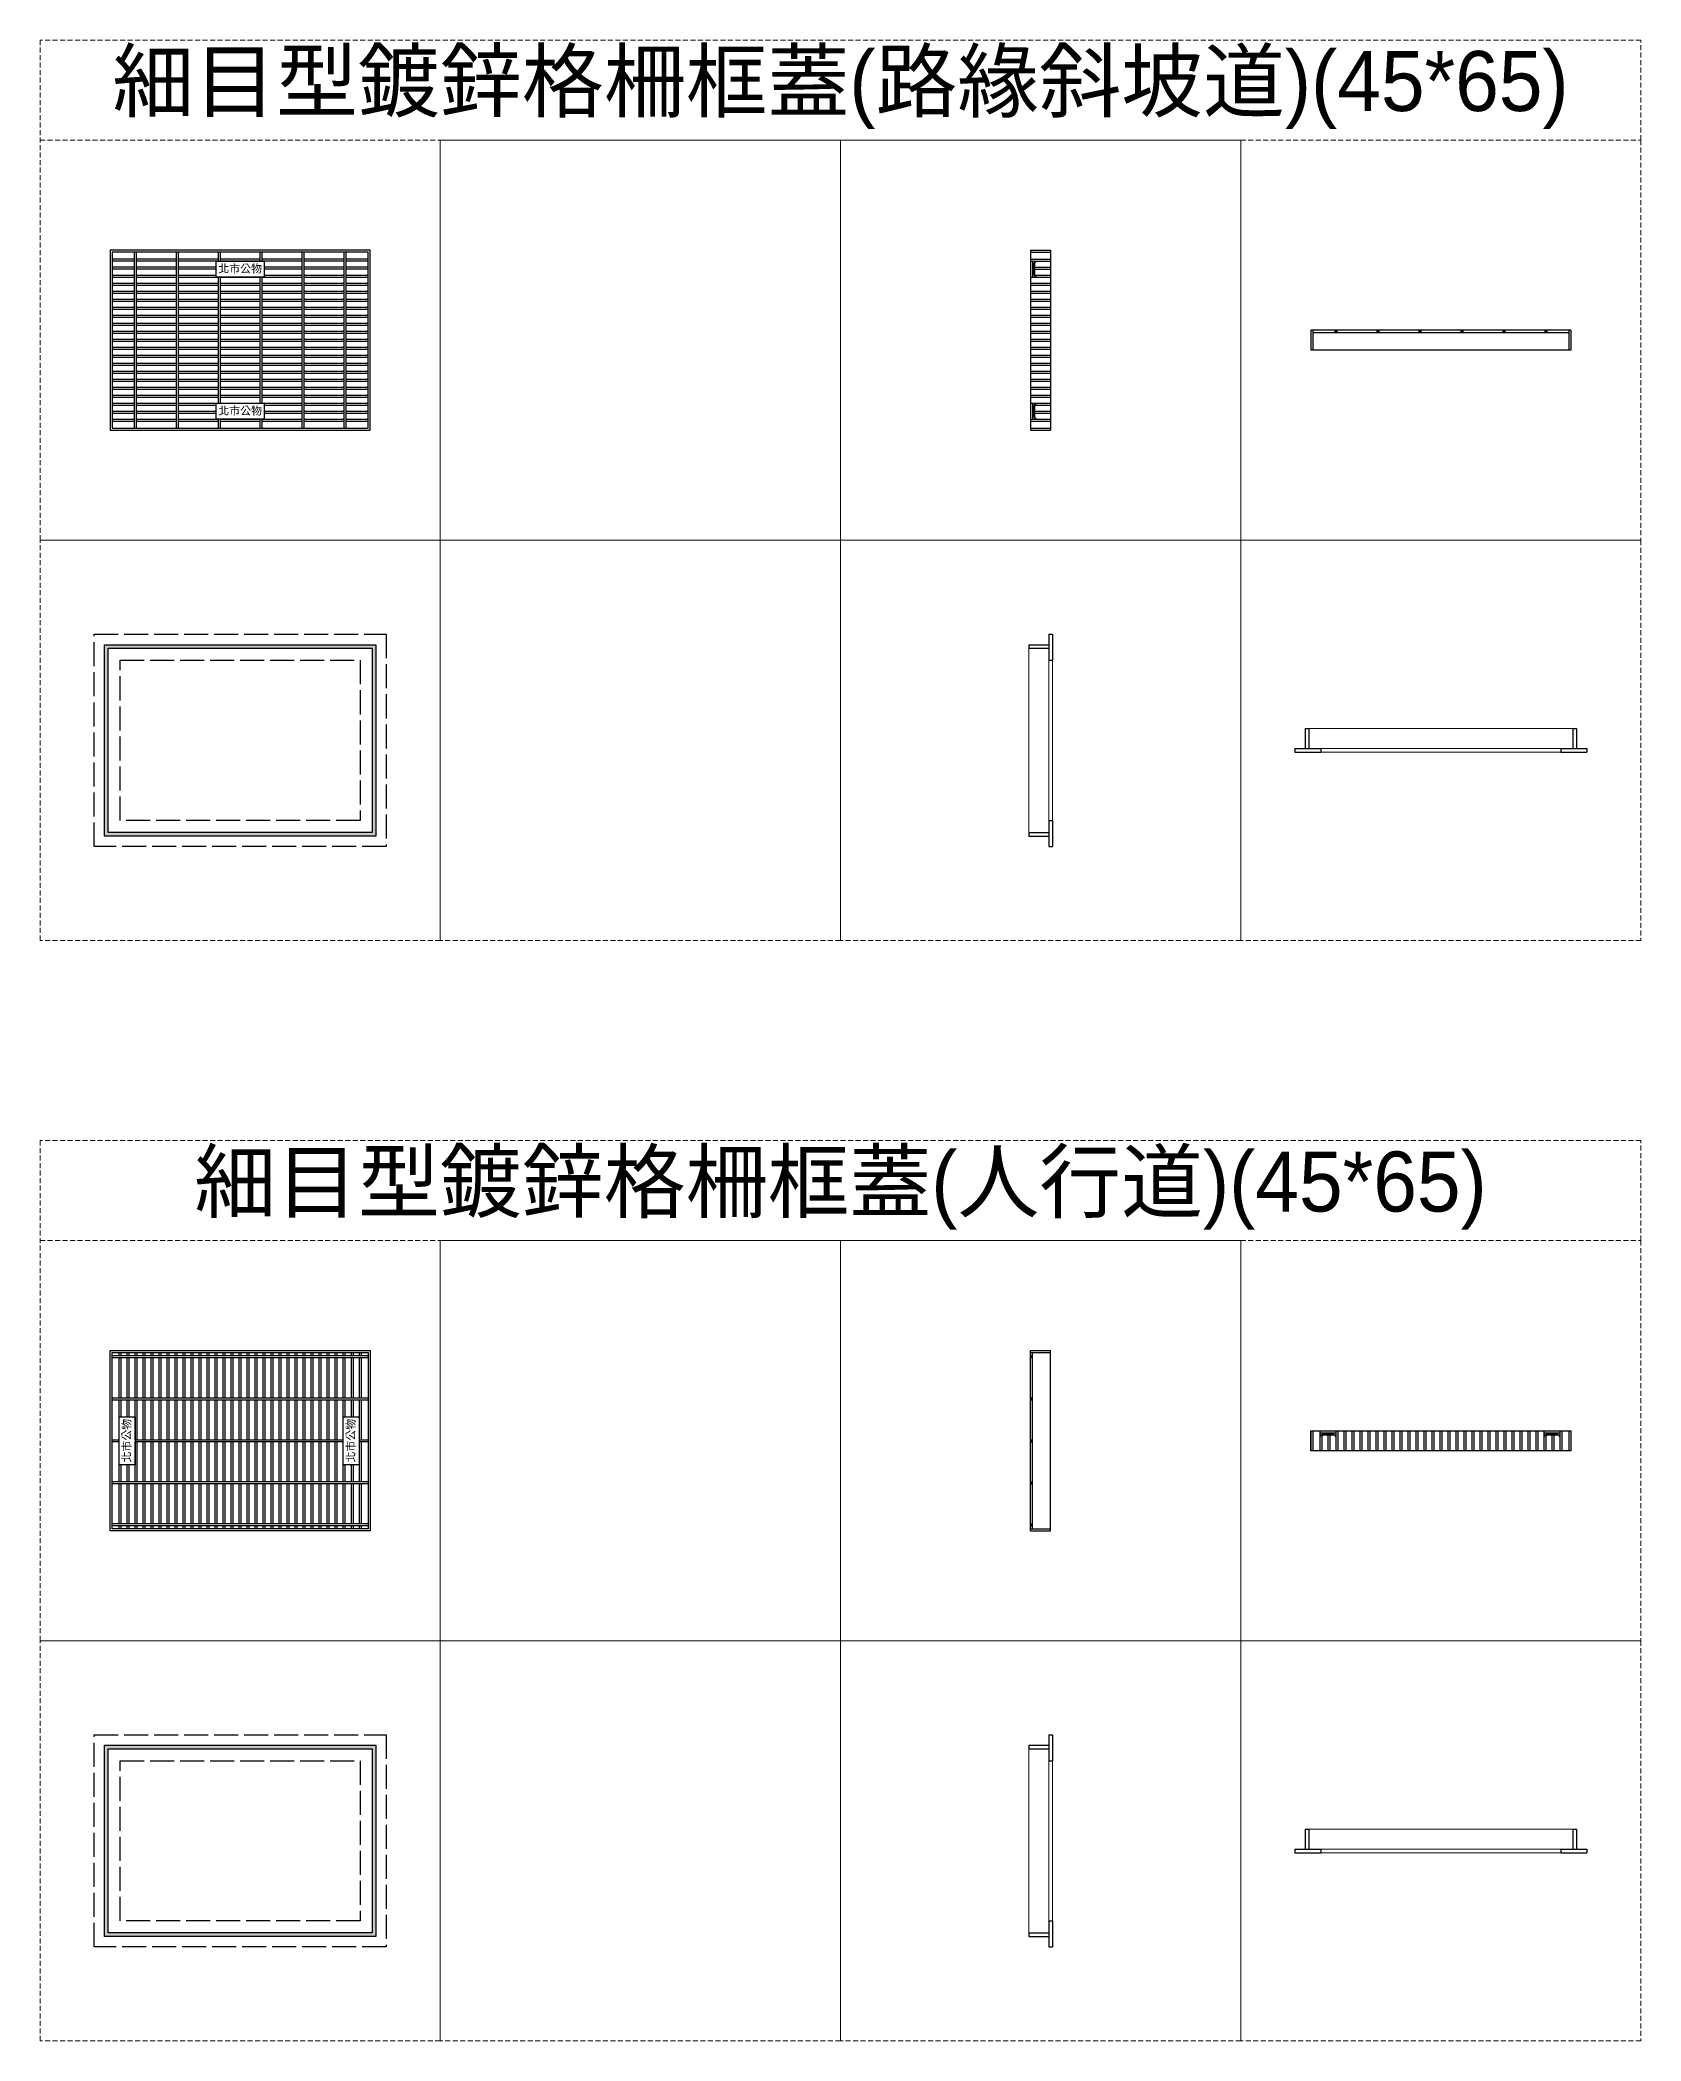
# Model space of a CAD drawing. Extents: x -2640 to 1802, y -2159 to 447.
# Drawn here: x 305 to 705, y -794 to -294 of the extents above; entities that cross this region are included whole.
import ezdxf

# ---------------------------------------------------------------- set-up
doc = ezdxf.new("R2010")
doc.units = 0
doc.header["$MEASUREMENT"] = 0
doc.linetypes.add('ACAD_ISO02W100', pattern=[15, 12, -3])
doc.linetypes.add('HIDDEN', pattern=[0.375, 0.25, -0.125])
doc.layers.add('一、4.基本-隱藏', color=9, linetype='ACAD_ISO02W100', lineweight=20, plot=False)
doc.layers.add('二、1.繪圖-既有設施', color=8, linetype='Continuous', lineweight=20)
doc.layers.add('二、2.繪圖-施作項目', color=181, linetype='Continuous', lineweight=30)
doc.styles.add('既有名稱', font='kaiu.ttf', dxfattribs={"height": 4})
doc.styles.add('註解文字', font='MS PGothic.ttf', dxfattribs={"height": 4})

msp = doc.modelspace()

# ---------------------------------------------------------------- hatches: boundary and pattern name
at = {"layer": '二、2.繪圖-施作項目'}
h = msp.add_hatch(color=256, dxfattribs=at)
h.dxf.hatch_style = 1
h.paths.add_polyline_path([(552.923, -349.761), (552.723, -349.761), (552.723, -352.761), (552.923, -352.761)])
h = msp.add_hatch(color=256, dxfattribs=at)
h.dxf.hatch_style = 1
h.paths.add_polyline_path([(628.223, -367.146), (628.723, -367.146), (628.723, -366.511), (628.223, -366.511)])
h = msp.add_hatch(color=256, dxfattribs=at)
h.dxf.hatch_style = 1
h.paths.add_polyline_path([(638.723, -367.146), (639.223, -367.146), (639.223, -366.511), (638.723, -366.511)])
h = msp.add_hatch(color=256, dxfattribs=at)
h.dxf.hatch_style = 1
h.paths.add_polyline_path([(649.223, -367.146), (649.723, -367.146), (649.723, -366.511), (649.223, -366.511)])
h = msp.add_hatch(color=256, dxfattribs=at)
h.dxf.hatch_style = 1
h.paths.add_polyline_path([(659.723, -367.146), (660.223, -367.146), (660.223, -366.511), (659.723, -366.511)])
h = msp.add_hatch(color=256, dxfattribs=at)
h.dxf.hatch_style = 1
h.paths.add_polyline_path([(670.223, -367.146), (670.723, -367.146), (670.723, -366.511), (670.223, -366.511)])
h = msp.add_hatch(color=256, dxfattribs=at)
h.dxf.hatch_style = 1
h.paths.add_polyline_path([(680.723, -367.146), (681.223, -367.146), (681.223, -366.511), (680.723, -366.511)])
h = msp.add_hatch(color=256, dxfattribs=at)
h.dxf.hatch_style = 1
h.paths.add_polyline_path([(552.923, -385.261), (552.723, -385.261), (552.723, -388.261), (552.923, -388.261)])
h = msp.add_hatch(color=256, dxfattribs=at)
h.dxf.hatch_style = 1
h.paths.add_polyline_path([(320.823, -445.111), (320.823, -492.911), (388.623, -492.911), (388.623, -445.111)])
h.paths.add_polyline_path([(321.723, -446.011), (387.723, -446.011), (387.723, -492.011), (321.723, -492.011)], flags=16)
h.paths.add_polyline_path([(324.723, -449.011), (384.723, -449.011), (384.723, -489.011), (324.723, -489.011)], flags=0)
h = msp.add_hatch(color=256, dxfattribs=at)
h.dxf.hatch_style = 1
h.paths.add_polyline_path([(552.223, -622.761), (552.223, -623.261), (552.723, -623.261), (552.723, -622.761)])
h = msp.add_hatch(color=256, dxfattribs=at)
h.dxf.hatch_style = 1
h.paths.add_polyline_path([(552.223, -633.761), (552.723, -633.761), (552.723, -633.261), (552.223, -633.261)])
h = msp.add_hatch(color=256, dxfattribs=at)
h.dxf.hatch_style = 1
h.paths.add_polyline_path([(552.223, -643.761), (552.223, -644.261), (552.723, -644.261), (552.723, -643.761)])
h = msp.add_hatch(color=256, dxfattribs=at)
h.dxf.hatch_style = 1
h.paths.add_polyline_path([(627.973, -642.011), (624.973, -642.011), (624.973, -642.211), (627.973, -642.211)])
h = msp.add_hatch(color=256, dxfattribs=at)
h.dxf.hatch_style = 1
h.paths.add_polyline_path([(683.973, -642.011), (680.973, -642.011), (680.973, -642.211), (683.973, -642.211)])
h = msp.add_hatch(color=256, dxfattribs=at)
h.dxf.hatch_style = 1
h.paths.add_polyline_path([(552.723, -654.261), (552.223, -654.261), (552.223, -654.761), (552.723, -654.761)])
h = msp.add_hatch(color=256, dxfattribs=at)
h.dxf.hatch_style = 1
h.paths.add_polyline_path([(552.723, -664.761), (552.223, -664.761), (552.223, -665.261), (552.723, -665.261)])
h = msp.add_hatch(color=256, dxfattribs=at)
h.dxf.hatch_style = 1
h.paths.add_polyline_path([(320.823, -720.111), (320.823, -767.911), (388.623, -767.911), (388.623, -720.111)])
h.paths.add_polyline_path([(321.723, -721.011), (387.723, -721.011), (387.723, -767.011), (321.723, -767.011)], flags=16)
h.paths.add_polyline_path([(324.723, -724.011), (384.723, -724.011), (384.723, -764.011), (324.723, -764.011)], flags=0)

# ---------------------------------------------------------------- linework, layer by layer
at = {"layer": '一、4.基本-隱藏', "linetype": 'HIDDEN', "ltscale": 5}
for points in [[(304.723, -319.011), (704.723, -319.011), (704.723, -294.011), (304.723, -294.011)], [(304.723, -319.011), (404.723, -319.011), (404.723, -419.011), (304.723, -419.011)], [(404.723, -319.011), (504.723, -319.011), (504.723, -419.011), (404.723, -419.011)], [(504.723, -319.011), (604.723, -319.011), (604.723, -419.011), (504.723, -419.011)], [(604.723, -319.011), (704.723, -319.011), (704.723, -419.011), (604.723, -419.011)], [(304.723, -419.011), (404.723, -419.011), (404.723, -519.011), (304.723, -519.011)], [(404.723, -419.011), (504.723, -419.011), (504.723, -519.011), (404.723, -519.011)], [(504.723, -419.011), (604.723, -419.011), (604.723, -519.011), (504.723, -519.011)], [(604.723, -419.011), (704.723, -419.011), (704.723, -519.011), (604.723, -519.011)], [(304.723, -594.011), (704.723, -594.011), (704.723, -569.011), (304.723, -569.011)], [(304.723, -594.011), (404.723, -594.011), (404.723, -694.011), (304.723, -694.011)], [(404.723, -594.011), (504.723, -594.011), (504.723, -694.011), (404.723, -694.011)], [(504.723, -594.011), (604.723, -594.011), (604.723, -694.011), (504.723, -694.011)], [(604.723, -594.011), (704.723, -594.011), (704.723, -694.011), (604.723, -694.011)], [(304.723, -694.011), (404.723, -694.011), (404.723, -794.011), (304.723, -794.011)], [(404.723, -694.011), (504.723, -694.011), (504.723, -794.011), (404.723, -794.011)], [(504.723, -694.011), (604.723, -694.011), (604.723, -794.011), (504.723, -794.011)], [(604.723, -694.011), (704.723, -694.011), (704.723, -794.011), (604.723, -794.011)]]:
    msp.add_lwpolyline(points, close=True, dxfattribs=at)
at = {"layer": '二、1.繪圖-既有設施'}
for points in [[(551.773, -446.011), (551.773, -492.011)], [(556.773, -449.011), (556.773, -489.011)], [(557.673, -449.011), (557.673, -489.011)], [(621.723, -466.061), (687.723, -466.061)], [(624.723, -471.061), (684.723, -471.061)], [(624.723, -471.961), (684.723, -471.961)], [(551.773, -721.011), (551.773, -767.011)], [(556.773, -724.011), (556.773, -764.011)], [(557.673, -724.011), (557.673, -764.011)], [(621.723, -741.061), (687.723, -741.061)], [(624.723, -746.061), (684.723, -746.061)], [(624.723, -746.961), (684.723, -746.961)]]:
    msp.add_lwpolyline(points, dxfattribs=at)
at = {"layer": '二、2.繪圖-施作項目'}
for points in [[(387.223, -346.511), (322.223, -346.511), (322.223, -391.511), (387.223, -391.511)], [(348.723, -349.261), (360.723, -349.261), (360.723, -353.261), (348.723, -353.261)], [(348.723, -384.761), (360.723, -384.761), (360.723, -388.761), (348.723, -388.761)], [(320.823, -445.111), (388.623, -445.111), (388.623, -492.911), (320.823, -492.911)], [(321.723, -446.011), (387.723, -446.011), (387.723, -492.011), (321.723, -492.011)], [(322.223, -621.511), (387.223, -621.511), (387.223, -666.511), (322.223, -666.511)], [(324.473, -650.011), (324.473, -638.011), (328.473, -638.011), (328.473, -650.011)], [(380.473, -650.011), (380.473, -638.011), (384.473, -638.011), (384.473, -650.011)], [(622.223, -641.511), (687.223, -641.511), (687.223, -646.511), (622.223, -646.511)], [(320.823, -720.111), (388.623, -720.111), (388.623, -767.911), (320.823, -767.911)], [(321.723, -721.011), (387.723, -721.011), (387.723, -767.011), (321.723, -767.011)]]:
    msp.add_lwpolyline(points, close=True, dxfattribs=at)
for points in [[(386.723, -347.011), (322.723, -347.011)], [(322.723, -347.011), (322.723, -391.011)], [(328.223, -348.761), (322.723, -348.761)], [(328.223, -349.261), (322.723, -349.261)], [(328.223, -347.011), (328.223, -391.011)], [(328.723, -347.011), (328.723, -391.011)], [(338.723, -348.761), (328.723, -348.761)], [(338.723, -349.261), (328.723, -349.261)], [(338.723, -347.011), (338.723, -391.011)], [(339.223, -347.011), (339.223, -391.011)], [(349.223, -348.761), (339.223, -348.761)], [(349.223, -349.261), (339.223, -349.261)], [(349.223, -347.011), (349.223, -349.261)], [(349.723, -347.011), (349.723, -349.261)], [(359.723, -348.761), (349.723, -348.761)], [(359.723, -349.261), (349.723, -349.261)], [(359.723, -349.261), (359.723, -347.011)], [(360.223, -349.261), (360.223, -347.011)], [(370.223, -348.761), (360.223, -348.761)], [(370.223, -349.261), (360.223, -349.261)], [(370.223, -391.011), (370.223, -347.011)], [(370.723, -391.011), (370.723, -347.011)], [(380.723, -348.761), (370.723, -348.761)], [(380.723, -349.261), (370.723, -349.261)], [(380.723, -391.011), (380.723, -347.011)], [(381.223, -391.011), (381.223, -347.011)], [(386.723, -348.761), (381.223, -348.761)], [(386.723, -349.261), (381.223, -349.261)], [(386.723, -391.011), (386.723, -347.011)], [(552.223, -346.511), (557.223, -346.511)], [(552.223, -346.511), (552.223, -391.511)], [(552.223, -347.011), (557.223, -347.011)], [(552.223, -348.761), (557.223, -348.761)], [(552.223, -349.261), (557.223, -349.261)], [(552.223, -349.261), (557.223, -349.261)], [(552.723, -349.261), (552.723, -353.261)], [(552.923, -349.761), (552.723, -349.761)], [(552.923, -349.761), (552.923, -352.761)], [(553.223, -349.261), (553.223, -353.261)], [(553.723, -349.261), (553.223, -349.761)], [(557.223, -346.511), (557.223, -391.511)], [(328.223, -350.761), (322.723, -350.761)], [(328.223, -351.261), (322.723, -351.261)], [(322.723, -352.761), (328.223, -352.761)], [(322.723, -353.261), (328.223, -353.261)], [(322.723, -354.761), (328.223, -354.761)], [(338.723, -350.761), (328.723, -350.761)], [(338.723, -351.261), (328.723, -351.261)], [(328.723, -352.761), (338.723, -352.761)], [(328.723, -353.261), (338.723, -353.261)], [(328.723, -354.761), (338.723, -354.761)], [(348.723, -350.761), (339.223, -350.761)], [(348.723, -351.261), (339.223, -351.261)], [(339.223, -352.761), (348.723, -352.761)], [(339.223, -353.261), (349.223, -353.261)], [(339.223, -354.761), (349.223, -354.761)], [(349.223, -353.261), (349.223, -384.761)], [(349.723, -353.261), (349.723, -384.761)], [(349.723, -353.261), (359.723, -353.261)], [(349.723, -354.761), (359.723, -354.761)], [(359.723, -384.761), (359.723, -353.261)], [(360.223, -384.761), (360.223, -353.261)], [(360.223, -353.261), (370.223, -353.261)], [(360.223, -354.761), (370.223, -354.761)], [(370.223, -350.761), (360.723, -350.761)], [(370.223, -351.261), (360.723, -351.261)], [(360.723, -352.761), (370.223, -352.761)], [(380.723, -350.761), (370.723, -350.761)], [(380.723, -351.261), (370.723, -351.261)], [(370.723, -352.761), (380.723, -352.761)], [(370.723, -353.261), (380.723, -353.261)], [(370.723, -354.761), (380.723, -354.761)], [(386.723, -350.761), (381.223, -350.761)], [(386.723, -351.261), (381.223, -351.261)], [(381.223, -352.761), (386.723, -352.761)], [(381.223, -353.261), (386.723, -353.261)], [(381.223, -354.761), (386.723, -354.761)], [(552.223, -353.261), (557.223, -353.261)], [(552.223, -354.761), (557.223, -354.761)], [(552.923, -352.761), (552.723, -352.761)], [(553.223, -352.761), (553.723, -353.261)], [(322.723, -355.261), (328.223, -355.261)], [(322.723, -356.761), (328.223, -356.761)], [(322.723, -357.261), (328.223, -357.261)], [(322.723, -358.761), (328.223, -358.761)], [(322.723, -359.261), (328.223, -359.261)], [(328.723, -355.261), (338.723, -355.261)], [(328.723, -356.761), (338.723, -356.761)], [(328.723, -357.261), (338.723, -357.261)], [(328.723, -358.761), (338.723, -358.761)], [(328.723, -359.261), (338.723, -359.261)], [(339.223, -355.261), (349.223, -355.261)], [(339.223, -356.761), (349.223, -356.761)], [(339.223, -357.261), (349.223, -357.261)], [(339.223, -358.761), (349.223, -358.761)], [(339.223, -359.261), (349.223, -359.261)], [(349.723, -355.261), (359.723, -355.261)], [(349.723, -356.761), (359.723, -356.761)], [(349.723, -357.261), (359.723, -357.261)], [(349.723, -358.761), (359.723, -358.761)], [(349.723, -359.261), (359.723, -359.261)], [(360.223, -355.261), (370.223, -355.261)], [(360.223, -356.761), (370.223, -356.761)], [(360.223, -357.261), (370.223, -357.261)], [(360.223, -358.761), (370.223, -358.761)], [(360.223, -359.261), (370.223, -359.261)], [(370.723, -355.261), (380.723, -355.261)], [(370.723, -356.761), (380.723, -356.761)], [(370.723, -357.261), (380.723, -357.261)], [(370.723, -358.761), (380.723, -358.761)], [(370.723, -359.261), (380.723, -359.261)], [(381.223, -355.261), (386.723, -355.261)], [(381.223, -356.761), (386.723, -356.761)], [(381.223, -357.261), (386.723, -357.261)], [(381.223, -358.761), (386.723, -358.761)], [(381.223, -359.261), (386.723, -359.261)], [(552.223, -355.261), (557.223, -355.261)], [(552.223, -356.761), (557.223, -356.761)], [(552.223, -357.261), (557.223, -357.261)], [(552.223, -358.761), (557.223, -358.761)], [(552.223, -359.261), (557.223, -359.261)], [(322.723, -360.761), (328.223, -360.761)], [(322.723, -361.261), (328.223, -361.261)], [(322.723, -362.761), (328.223, -362.761)], [(322.723, -363.261), (328.223, -363.261)], [(322.723, -364.761), (328.223, -364.761)], [(328.723, -360.761), (338.723, -360.761)], [(328.723, -361.261), (338.723, -361.261)], [(328.723, -362.761), (338.723, -362.761)], [(328.723, -363.261), (338.723, -363.261)], [(328.723, -364.761), (338.723, -364.761)], [(339.223, -360.761), (349.223, -360.761)], [(339.223, -361.261), (349.223, -361.261)], [(339.223, -362.761), (349.223, -362.761)], [(339.223, -363.261), (349.223, -363.261)], [(339.223, -364.761), (349.223, -364.761)], [(349.723, -360.761), (359.723, -360.761)], [(349.723, -361.261), (359.723, -361.261)], [(349.723, -362.761), (359.723, -362.761)], [(349.723, -363.261), (359.723, -363.261)], [(349.723, -364.761), (359.723, -364.761)], [(360.223, -360.761), (370.223, -360.761)], [(360.223, -361.261), (370.223, -361.261)], [(360.223, -362.761), (370.223, -362.761)], [(360.223, -363.261), (370.223, -363.261)], [(360.223, -364.761), (370.223, -364.761)], [(370.723, -360.761), (380.723, -360.761)], [(370.723, -361.261), (380.723, -361.261)], [(370.723, -362.761), (380.723, -362.761)], [(370.723, -363.261), (380.723, -363.261)], [(370.723, -364.761), (380.723, -364.761)], [(381.223, -360.761), (386.723, -360.761)], [(381.223, -361.261), (386.723, -361.261)], [(381.223, -362.761), (386.723, -362.761)], [(381.223, -363.261), (386.723, -363.261)], [(381.223, -364.761), (386.723, -364.761)], [(552.223, -360.761), (557.223, -360.761)], [(552.223, -361.261), (557.223, -361.261)], [(552.223, -362.761), (557.223, -362.761)], [(552.223, -363.261), (557.223, -363.261)], [(552.223, -364.761), (557.223, -364.761)], [(322.723, -365.261), (328.223, -365.261)], [(322.723, -366.761), (328.223, -366.761)], [(322.723, -367.261), (328.223, -367.261)], [(322.723, -368.761), (328.223, -368.761)], [(322.723, -369.261), (328.223, -369.261)], [(328.723, -365.261), (338.723, -365.261)], [(328.723, -366.761), (338.723, -366.761)], [(328.723, -367.261), (338.723, -367.261)], [(328.723, -368.761), (338.723, -368.761)], [(328.723, -369.261), (338.723, -369.261)], [(339.223, -365.261), (349.223, -365.261)], [(339.223, -366.761), (349.223, -366.761)], [(339.223, -367.261), (349.223, -367.261)], [(339.223, -368.761), (349.223, -368.761)], [(339.223, -369.261), (349.223, -369.261)], [(349.723, -365.261), (359.723, -365.261)], [(349.723, -366.761), (359.723, -366.761)], [(349.723, -367.261), (359.723, -367.261)], [(349.723, -368.761), (359.723, -368.761)], [(349.723, -369.261), (359.723, -369.261)], [(360.223, -365.261), (370.223, -365.261)], [(360.223, -366.761), (370.223, -366.761)], [(360.223, -367.261), (370.223, -367.261)], [(360.223, -368.761), (370.223, -368.761)], [(360.223, -369.261), (370.223, -369.261)], [(370.723, -365.261), (380.723, -365.261)], [(370.723, -366.761), (380.723, -366.761)], [(370.723, -367.261), (380.723, -367.261)], [(370.723, -368.761), (380.723, -368.761)], [(370.723, -369.261), (380.723, -369.261)], [(381.223, -365.261), (386.723, -365.261)], [(381.223, -366.761), (386.723, -366.761)], [(381.223, -367.261), (386.723, -367.261)], [(381.223, -368.761), (386.723, -368.761)], [(381.223, -369.261), (386.723, -369.261)], [(552.223, -365.261), (557.223, -365.261)], [(552.223, -366.761), (557.223, -366.761)], [(552.223, -367.261), (557.223, -367.261)], [(552.223, -368.761), (557.223, -368.761)], [(552.223, -369.261), (557.223, -369.261)], [(622.223, -366.511), (622.223, -371.511)], [(687.223, -366.511), (622.223, -366.511)], [(622.723, -366.511), (622.723, -371.511)], [(686.723, -367.146), (622.723, -367.146)], [(628.223, -366.511), (628.223, -367.146)], [(628.723, -366.511), (628.723, -367.146)], [(638.723, -366.511), (638.723, -367.146)], [(639.223, -366.511), (639.223, -367.146)], [(649.223, -366.511), (649.223, -367.146)], [(649.723, -366.511), (649.723, -367.146)], [(659.723, -366.511), (659.723, -367.146)], [(660.223, -366.511), (660.223, -367.146)], [(670.223, -366.511), (670.223, -367.146)], [(670.723, -366.511), (670.723, -367.146)], [(680.723, -366.511), (680.723, -367.146)], [(681.223, -366.511), (681.223, -367.146)], [(686.723, -366.511), (686.723, -371.511)], [(687.223, -366.511), (687.223, -371.511)], [(322.723, -370.761), (328.223, -370.761)], [(322.723, -371.261), (328.223, -371.261)], [(322.723, -372.761), (328.223, -372.761)], [(322.723, -373.261), (328.223, -373.261)], [(322.723, -374.761), (328.223, -374.761)], [(328.723, -370.761), (338.723, -370.761)], [(328.723, -371.261), (338.723, -371.261)], [(328.723, -372.761), (338.723, -372.761)], [(328.723, -373.261), (338.723, -373.261)], [(328.723, -374.761), (338.723, -374.761)], [(339.223, -370.761), (349.223, -370.761)], [(339.223, -371.261), (349.223, -371.261)], [(339.223, -372.761), (349.223, -372.761)], [(339.223, -373.261), (349.223, -373.261)], [(339.223, -374.761), (349.223, -374.761)], [(349.723, -370.761), (359.723, -370.761)], [(349.723, -371.261), (359.723, -371.261)], [(349.723, -372.761), (359.723, -372.761)], [(349.723, -373.261), (359.723, -373.261)], [(349.723, -374.761), (359.723, -374.761)], [(360.223, -370.761), (370.223, -370.761)], [(360.223, -371.261), (370.223, -371.261)], [(360.223, -372.761), (370.223, -372.761)], [(360.223, -373.261), (370.223, -373.261)], [(360.223, -374.761), (370.223, -374.761)], [(370.723, -370.761), (380.723, -370.761)], [(370.723, -371.261), (380.723, -371.261)], [(370.723, -372.761), (380.723, -372.761)], [(370.723, -373.261), (380.723, -373.261)], [(370.723, -374.761), (380.723, -374.761)], [(381.223, -370.761), (386.723, -370.761)], [(381.223, -371.261), (386.723, -371.261)], [(381.223, -372.761), (386.723, -372.761)], [(381.223, -373.261), (386.723, -373.261)], [(381.223, -374.761), (386.723, -374.761)], [(552.223, -370.761), (557.223, -370.761)], [(552.223, -371.261), (557.223, -371.261)], [(552.223, -372.761), (557.223, -372.761)], [(552.223, -373.261), (557.223, -373.261)], [(552.223, -374.761), (557.223, -374.761)], [(687.223, -371.511), (622.223, -371.511)], [(322.723, -375.261), (328.223, -375.261)], [(322.723, -376.761), (328.223, -376.761)], [(322.723, -377.261), (328.223, -377.261)], [(322.723, -378.761), (328.223, -378.761)], [(322.723, -379.261), (328.223, -379.261)], [(328.723, -375.261), (338.723, -375.261)], [(328.723, -376.761), (338.723, -376.761)], [(328.723, -377.261), (338.723, -377.261)], [(328.723, -378.761), (338.723, -378.761)], [(328.723, -379.261), (338.723, -379.261)], [(339.223, -375.261), (349.223, -375.261)], [(339.223, -376.761), (349.223, -376.761)], [(339.223, -377.261), (349.223, -377.261)], [(339.223, -378.761), (349.223, -378.761)], [(339.223, -379.261), (349.223, -379.261)], [(349.723, -375.261), (359.723, -375.261)], [(349.723, -376.761), (359.723, -376.761)], [(349.723, -377.261), (359.723, -377.261)], [(349.723, -378.761), (359.723, -378.761)], [(349.723, -379.261), (359.723, -379.261)], [(360.223, -375.261), (370.223, -375.261)], [(360.223, -376.761), (370.223, -376.761)], [(360.223, -377.261), (370.223, -377.261)], [(360.223, -378.761), (370.223, -378.761)], [(360.223, -379.261), (370.223, -379.261)], [(370.723, -375.261), (380.723, -375.261)], [(370.723, -376.761), (380.723, -376.761)], [(370.723, -377.261), (380.723, -377.261)], [(370.723, -378.761), (380.723, -378.761)], [(370.723, -379.261), (380.723, -379.261)], [(381.223, -375.261), (386.723, -375.261)], [(381.223, -376.761), (386.723, -376.761)], [(381.223, -377.261), (386.723, -377.261)], [(381.223, -378.761), (386.723, -378.761)], [(381.223, -379.261), (386.723, -379.261)], [(552.223, -375.261), (557.223, -375.261)], [(552.223, -376.761), (557.223, -376.761)], [(552.223, -377.261), (557.223, -377.261)], [(552.223, -378.761), (557.223, -378.761)], [(552.223, -379.261), (557.223, -379.261)], [(322.723, -380.761), (328.223, -380.761)], [(322.723, -381.261), (328.223, -381.261)], [(322.723, -382.761), (328.223, -382.761)], [(322.723, -383.261), (328.223, -383.261)], [(322.723, -384.761), (328.223, -384.761)], [(328.723, -380.761), (338.723, -380.761)], [(328.723, -381.261), (338.723, -381.261)], [(328.723, -382.761), (338.723, -382.761)], [(328.723, -383.261), (338.723, -383.261)], [(328.723, -384.761), (338.723, -384.761)], [(339.223, -380.761), (349.223, -380.761)], [(339.223, -381.261), (349.223, -381.261)], [(339.223, -382.761), (349.223, -382.761)], [(339.223, -383.261), (349.223, -383.261)], [(339.223, -384.761), (349.223, -384.761)], [(349.723, -380.761), (359.723, -380.761)], [(349.723, -381.261), (359.723, -381.261)], [(349.723, -382.761), (359.723, -382.761)], [(349.723, -383.261), (359.723, -383.261)], [(349.723, -384.761), (359.723, -384.761)], [(360.223, -380.761), (370.223, -380.761)], [(360.223, -381.261), (370.223, -381.261)], [(360.223, -382.761), (370.223, -382.761)], [(360.223, -383.261), (370.223, -383.261)], [(360.223, -384.761), (370.223, -384.761)], [(370.723, -380.761), (380.723, -380.761)], [(370.723, -381.261), (380.723, -381.261)], [(370.723, -382.761), (380.723, -382.761)], [(370.723, -383.261), (380.723, -383.261)], [(370.723, -384.761), (380.723, -384.761)], [(381.223, -380.761), (386.723, -380.761)], [(381.223, -381.261), (386.723, -381.261)], [(381.223, -382.761), (386.723, -382.761)], [(381.223, -383.261), (386.723, -383.261)], [(381.223, -384.761), (386.723, -384.761)], [(552.223, -380.761), (557.223, -380.761)], [(552.223, -381.261), (557.223, -381.261)], [(552.223, -382.761), (557.223, -382.761)], [(552.223, -383.261), (557.223, -383.261)], [(552.223, -384.761), (557.223, -384.761)], [(552.723, -384.761), (552.723, -388.761)], [(553.223, -384.761), (553.223, -388.761)], [(553.723, -384.761), (553.223, -385.261)], [(322.723, -385.261), (328.223, -385.261)], [(322.723, -386.761), (328.223, -386.761)], [(322.723, -387.261), (328.223, -387.261)], [(322.723, -388.761), (328.223, -388.761)], [(322.723, -389.261), (328.223, -389.261)], [(328.723, -385.261), (338.723, -385.261)], [(328.723, -386.761), (338.723, -386.761)], [(328.723, -387.261), (338.723, -387.261)], [(328.723, -388.761), (338.723, -388.761)], [(328.723, -389.261), (338.723, -389.261)], [(339.223, -385.261), (348.723, -385.261)], [(339.223, -386.761), (348.723, -386.761)], [(339.223, -387.261), (348.723, -387.261)], [(339.223, -388.761), (349.223, -388.761)], [(339.223, -389.261), (349.223, -389.261)], [(349.223, -388.761), (349.223, -391.011)], [(349.723, -388.761), (349.723, -391.011)], [(349.723, -388.761), (359.723, -388.761)], [(349.723, -389.261), (359.723, -389.261)], [(359.723, -391.011), (359.723, -388.761)], [(360.223, -388.761), (370.223, -388.761)], [(360.223, -391.011), (360.223, -388.761)], [(360.223, -389.261), (370.223, -389.261)], [(360.723, -385.261), (370.223, -385.261)], [(360.723, -386.761), (370.223, -386.761)], [(360.723, -387.261), (370.223, -387.261)], [(370.723, -385.261), (380.723, -385.261)], [(370.723, -386.761), (380.723, -386.761)], [(370.723, -387.261), (380.723, -387.261)], [(370.723, -388.761), (380.723, -388.761)], [(370.723, -389.261), (380.723, -389.261)], [(381.223, -385.261), (386.723, -385.261)], [(381.223, -386.761), (386.723, -386.761)], [(381.223, -387.261), (386.723, -387.261)], [(381.223, -388.761), (386.723, -388.761)], [(381.223, -389.261), (386.723, -389.261)], [(552.223, -388.761), (557.223, -388.761)], [(552.223, -388.761), (557.223, -388.761)], [(552.223, -389.261), (557.223, -389.261)], [(552.923, -385.261), (552.723, -385.261)], [(552.923, -388.261), (552.723, -388.261)], [(552.923, -385.261), (552.923, -388.261)], [(553.223, -388.261), (553.723, -388.761)], [(322.723, -391.011), (386.723, -391.011)], [(552.223, -391.011), (557.223, -391.011)], [(552.223, -391.511), (557.223, -391.511)], [(556.773, -442.511), (557.673, -442.511)], [(556.773, -442.511), (556.773, -449.011)], [(557.673, -442.511), (557.673, -449.011)], [(551.773, -445.111), (556.773, -445.111)], [(551.773, -445.111), (551.773, -446.011)], [(551.773, -446.011), (556.773, -446.011)], [(556.773, -449.011), (557.673, -449.011)], [(620.823, -466.061), (620.823, -471.061)], [(620.823, -466.061), (621.723, -466.061)], [(621.723, -466.061), (621.723, -471.061)], [(687.723, -466.061), (687.723, -471.061)], [(687.723, -466.061), (688.623, -466.061)], [(688.623, -466.061), (688.623, -471.061)], [(618.223, -471.061), (618.223, -471.961)], [(618.223, -471.061), (624.723, -471.061)], [(618.223, -471.961), (624.723, -471.961)], [(624.723, -471.061), (624.723, -471.961)], [(684.723, -471.061), (684.723, -471.961)], [(684.723, -471.061), (691.223, -471.061)], [(684.723, -471.961), (691.223, -471.961)], [(691.223, -471.061), (691.223, -471.961)], [(556.773, -489.011), (557.673, -489.011)], [(556.773, -489.011), (556.773, -495.511)], [(557.673, -489.011), (557.673, -495.511)], [(551.773, -492.011), (556.773, -492.011)], [(551.773, -492.011), (551.773, -492.911)], [(551.773, -492.911), (556.773, -492.911)], [(556.773, -495.511), (557.673, -495.511)], [(322.723, -622.011), (386.723, -622.011)], [(322.723, -666.011), (322.723, -622.011)], [(322.723, -622.761), (386.723, -622.761)], [(322.723, -623.261), (386.723, -623.261)], [(324.473, -622.761), (324.473, -622.011)], [(324.473, -633.261), (324.473, -623.261)], [(324.973, -622.761), (324.973, -622.011)], [(324.973, -633.261), (324.973, -623.261)], [(326.473, -622.761), (326.473, -622.011)], [(326.473, -633.261), (326.473, -623.261)], [(326.973, -622.761), (326.973, -622.011)], [(326.973, -633.261), (326.973, -623.261)], [(328.473, -622.761), (328.473, -622.011)], [(328.473, -633.261), (328.473, -623.261)], [(328.973, -622.761), (328.973, -622.011)], [(328.973, -633.261), (328.973, -623.261)], [(330.473, -622.761), (330.473, -622.011)], [(330.473, -633.261), (330.473, -623.261)], [(330.973, -622.761), (330.973, -622.011)], [(330.973, -633.261), (330.973, -623.261)], [(332.473, -622.761), (332.473, -622.011)], [(332.473, -633.261), (332.473, -623.261)], [(332.973, -622.761), (332.973, -622.011)], [(332.973, -633.261), (332.973, -623.261)], [(334.473, -622.761), (334.473, -622.011)], [(334.473, -633.261), (334.473, -623.261)], [(334.973, -622.761), (334.973, -622.011)], [(334.973, -633.261), (334.973, -623.261)], [(336.473, -622.761), (336.473, -622.011)], [(336.473, -633.261), (336.473, -623.261)], [(336.973, -622.761), (336.973, -622.011)], [(336.973, -633.261), (336.973, -623.261)], [(338.473, -622.761), (338.473, -622.011)], [(338.473, -633.261), (338.473, -623.261)], [(338.973, -622.761), (338.973, -622.011)], [(338.973, -633.261), (338.973, -623.261)], [(340.473, -622.761), (340.473, -622.011)], [(340.473, -633.261), (340.473, -623.261)], [(340.973, -622.761), (340.973, -622.011)], [(340.973, -633.261), (340.973, -623.261)], [(342.473, -622.761), (342.473, -622.011)], [(342.473, -633.261), (342.473, -623.261)], [(342.973, -622.761), (342.973, -622.011)], [(342.973, -633.261), (342.973, -623.261)], [(344.473, -622.761), (344.473, -622.011)], [(344.473, -633.261), (344.473, -623.261)], [(344.973, -622.761), (344.973, -622.011)], [(344.973, -633.261), (344.973, -623.261)], [(346.473, -622.761), (346.473, -622.011)], [(346.473, -633.261), (346.473, -623.261)], [(346.973, -622.761), (346.973, -622.011)], [(346.973, -633.261), (346.973, -623.261)], [(348.473, -622.761), (348.473, -622.011)], [(348.473, -633.261), (348.473, -623.261)], [(348.973, -622.761), (348.973, -622.011)], [(348.973, -633.261), (348.973, -623.261)], [(350.473, -622.761), (350.473, -622.011)], [(350.473, -633.261), (350.473, -623.261)], [(350.973, -622.761), (350.973, -622.011)], [(350.973, -633.261), (350.973, -623.261)], [(352.473, -622.761), (352.473, -622.011)], [(352.473, -633.261), (352.473, -623.261)], [(352.973, -622.761), (352.973, -622.011)], [(352.973, -633.261), (352.973, -623.261)], [(354.473, -622.761), (354.473, -622.011)], [(354.473, -633.261), (354.473, -623.261)], [(354.973, -622.761), (354.973, -622.011)], [(354.973, -633.261), (354.973, -623.261)], [(356.473, -622.761), (356.473, -622.011)], [(356.473, -633.261), (356.473, -623.261)], [(356.973, -622.761), (356.973, -622.011)], [(356.973, -633.261), (356.973, -623.261)], [(358.473, -622.761), (358.473, -622.011)], [(358.473, -633.261), (358.473, -623.261)], [(358.973, -622.761), (358.973, -622.011)], [(358.973, -633.261), (358.973, -623.261)], [(360.473, -622.761), (360.473, -622.011)], [(360.473, -633.261), (360.473, -623.261)], [(360.973, -622.761), (360.973, -622.011)], [(360.973, -633.261), (360.973, -623.261)], [(362.473, -622.761), (362.473, -622.011)], [(362.473, -633.261), (362.473, -623.261)], [(362.973, -622.761), (362.973, -622.011)], [(362.973, -633.261), (362.973, -623.261)], [(364.473, -622.761), (364.473, -622.011)], [(364.473, -633.261), (364.473, -623.261)], [(364.973, -622.761), (364.973, -622.011)], [(364.973, -633.261), (364.973, -623.261)], [(366.473, -622.761), (366.473, -622.011)], [(366.473, -633.261), (366.473, -623.261)], [(366.973, -622.761), (366.973, -622.011)], [(366.973, -633.261), (366.973, -623.261)], [(368.473, -622.761), (368.473, -622.011)], [(368.473, -633.261), (368.473, -623.261)], [(368.973, -622.761), (368.973, -622.011)], [(368.973, -633.261), (368.973, -623.261)], [(370.473, -622.761), (370.473, -622.011)], [(370.473, -633.261), (370.473, -623.261)], [(370.973, -622.761), (370.973, -622.011)], [(370.973, -633.261), (370.973, -623.261)], [(372.473, -622.761), (372.473, -622.011)], [(372.473, -633.261), (372.473, -623.261)], [(372.973, -622.761), (372.973, -622.011)], [(372.973, -633.261), (372.973, -623.261)], [(374.473, -622.761), (374.473, -622.011)], [(374.473, -633.261), (374.473, -623.261)], [(374.973, -622.761), (374.973, -622.011)], [(374.973, -633.261), (374.973, -623.261)], [(376.473, -622.761), (376.473, -622.011)], [(376.473, -633.261), (376.473, -623.261)], [(376.973, -622.761), (376.973, -622.011)], [(376.973, -633.261), (376.973, -623.261)], [(378.473, -622.761), (378.473, -622.011)], [(378.473, -633.261), (378.473, -623.261)], [(378.973, -622.761), (378.973, -622.011)], [(378.973, -633.261), (378.973, -623.261)], [(380.473, -622.761), (380.473, -622.011)], [(380.473, -633.261), (380.473, -623.261)], [(380.973, -622.761), (380.973, -622.011)], [(380.973, -633.261), (380.973, -623.261)], [(382.473, -622.011), (382.473, -622.761)], [(382.473, -623.261), (382.473, -633.261)], [(382.973, -622.011), (382.973, -622.761)], [(382.973, -623.261), (382.973, -633.261)], [(384.473, -622.011), (384.473, -622.761)], [(384.473, -623.261), (384.473, -633.261)], [(384.973, -622.011), (384.973, -622.761)], [(384.973, -623.261), (384.973, -633.261)], [(386.723, -622.011), (386.723, -666.011)], [(552.223, -621.511), (557.223, -621.511)], [(552.223, -666.511), (552.223, -621.511)], [(552.223, -622.011), (557.223, -622.011)], [(552.223, -622.761), (552.723, -622.761)], [(552.223, -623.261), (552.723, -623.261)], [(552.723, -666.011), (552.723, -622.011)], [(557.223, -666.511), (557.223, -621.511)], [(322.723, -633.261), (386.723, -633.261)], [(322.723, -633.761), (386.723, -633.761)], [(324.473, -643.761), (324.473, -633.761)], [(324.973, -638.011), (324.973, -633.761)], [(326.473, -638.011), (326.473, -633.761)], [(326.973, -638.011), (326.973, -633.761)], [(328.473, -643.761), (328.473, -633.761)], [(328.973, -643.761), (328.973, -633.761)], [(330.473, -643.761), (330.473, -633.761)], [(330.973, -643.761), (330.973, -633.761)], [(332.473, -643.761), (332.473, -633.761)], [(332.973, -643.761), (332.973, -633.761)], [(334.473, -643.761), (334.473, -633.761)], [(334.973, -643.761), (334.973, -633.761)], [(336.473, -643.761), (336.473, -633.761)], [(336.973, -643.761), (336.973, -633.761)], [(338.473, -643.761), (338.473, -633.761)], [(338.973, -643.761), (338.973, -633.761)], [(340.473, -643.761), (340.473, -633.761)], [(340.973, -643.761), (340.973, -633.761)], [(342.473, -643.761), (342.473, -633.761)], [(342.973, -643.761), (342.973, -633.761)], [(344.473, -643.761), (344.473, -633.761)], [(344.973, -643.761), (344.973, -633.761)], [(346.473, -643.761), (346.473, -633.761)], [(346.973, -643.761), (346.973, -633.761)], [(348.473, -643.761), (348.473, -633.761)], [(348.973, -643.761), (348.973, -633.761)], [(350.473, -643.761), (350.473, -633.761)], [(350.973, -643.761), (350.973, -633.761)], [(352.473, -643.761), (352.473, -633.761)], [(352.973, -643.761), (352.973, -633.761)], [(354.473, -643.761), (354.473, -633.761)], [(354.973, -643.761), (354.973, -633.761)], [(356.473, -643.761), (356.473, -633.761)], [(356.973, -643.761), (356.973, -633.761)], [(358.473, -643.761), (358.473, -633.761)], [(358.973, -643.761), (358.973, -633.761)], [(360.473, -643.761), (360.473, -633.761)], [(360.973, -643.761), (360.973, -633.761)], [(362.473, -643.761), (362.473, -633.761)], [(362.973, -643.761), (362.973, -633.761)], [(364.473, -643.761), (364.473, -633.761)], [(364.973, -643.761), (364.973, -633.761)], [(366.473, -643.761), (366.473, -633.761)], [(366.973, -643.761), (366.973, -633.761)], [(368.473, -643.761), (368.473, -633.761)], [(368.973, -643.761), (368.973, -633.761)], [(370.473, -643.761), (370.473, -633.761)], [(370.973, -643.761), (370.973, -633.761)], [(372.473, -643.761), (372.473, -633.761)], [(372.973, -643.761), (372.973, -633.761)], [(374.473, -643.761), (374.473, -633.761)], [(374.973, -643.761), (374.973, -633.761)], [(376.473, -643.761), (376.473, -633.761)], [(376.973, -643.761), (376.973, -633.761)], [(378.473, -643.761), (378.473, -633.761)], [(382.473, -633.761), (382.473, -638.011)], [(382.973, -633.761), (382.973, -638.011)], [(384.473, -633.761), (384.473, -643.761)], [(384.973, -633.761), (384.973, -643.761)], [(552.223, -633.261), (552.723, -633.261)], [(552.223, -633.761), (552.723, -633.761)], [(322.723, -643.761), (324.473, -643.761)], [(324.473, -644.261), (322.723, -644.261)], [(324.473, -654.261), (324.473, -644.261)], [(328.473, -643.761), (380.473, -643.761)], [(380.473, -644.261), (328.473, -644.261)], [(328.473, -654.261), (328.473, -644.261)], [(328.973, -654.261), (328.973, -644.261)], [(330.473, -654.261), (330.473, -644.261)], [(330.973, -654.261), (330.973, -644.261)], [(332.473, -654.261), (332.473, -644.261)], [(332.973, -654.261), (332.973, -644.261)], [(334.473, -654.261), (334.473, -644.261)], [(334.973, -654.261), (334.973, -644.261)], [(336.473, -654.261), (336.473, -644.261)], [(336.973, -654.261), (336.973, -644.261)], [(338.473, -654.261), (338.473, -644.261)], [(338.973, -654.261), (338.973, -644.261)], [(340.473, -654.261), (340.473, -644.261)], [(340.973, -654.261), (340.973, -644.261)], [(342.473, -654.261), (342.473, -644.261)], [(342.973, -654.261), (342.973, -644.261)], [(344.473, -654.261), (344.473, -644.261)], [(344.973, -654.261), (344.973, -644.261)], [(346.473, -654.261), (346.473, -644.261)], [(346.973, -654.261), (346.973, -644.261)], [(348.473, -654.261), (348.473, -644.261)], [(348.973, -654.261), (348.973, -644.261)], [(350.473, -654.261), (350.473, -644.261)], [(350.973, -654.261), (350.973, -644.261)], [(352.473, -654.261), (352.473, -644.261)], [(352.973, -654.261), (352.973, -644.261)], [(354.473, -654.261), (354.473, -644.261)], [(354.973, -654.261), (354.973, -644.261)], [(356.473, -654.261), (356.473, -644.261)], [(356.973, -654.261), (356.973, -644.261)], [(358.473, -654.261), (358.473, -644.261)], [(358.973, -654.261), (358.973, -644.261)], [(360.473, -654.261), (360.473, -644.261)], [(360.973, -654.261), (360.973, -644.261)], [(362.473, -654.261), (362.473, -644.261)], [(362.973, -654.261), (362.973, -644.261)], [(364.473, -654.261), (364.473, -644.261)], [(364.973, -654.261), (364.973, -644.261)], [(366.473, -654.261), (366.473, -644.261)], [(366.973, -654.261), (366.973, -644.261)], [(368.473, -654.261), (368.473, -644.261)], [(368.973, -654.261), (368.973, -644.261)], [(370.473, -654.261), (370.473, -644.261)], [(370.973, -654.261), (370.973, -644.261)], [(372.473, -654.261), (372.473, -644.261)], [(372.973, -654.261), (372.973, -644.261)], [(374.473, -654.261), (374.473, -644.261)], [(374.973, -654.261), (374.973, -644.261)], [(376.473, -654.261), (376.473, -644.261)], [(376.973, -654.261), (376.973, -644.261)], [(378.473, -654.261), (378.473, -644.261)], [(384.473, -643.761), (386.723, -643.761)], [(384.473, -644.261), (384.473, -654.261)], [(386.723, -644.261), (384.473, -644.261)], [(384.973, -644.261), (384.973, -654.261)], [(552.223, -643.761), (552.723, -643.761)], [(552.223, -644.261), (552.723, -644.261)], [(622.223, -641.511), (622.223, -646.511)], [(622.723, -641.511), (622.723, -646.511)], [(624.473, -641.511), (624.473, -646.511)], [(624.473, -642.011), (628.473, -642.011)], [(624.473, -642.511), (628.473, -642.511)], [(624.973, -642.511), (624.473, -643.011)], [(624.973, -642.211), (624.973, -642.011)], [(624.973, -642.211), (627.973, -642.211)], [(624.973, -642.511), (624.973, -646.511)], [(626.473, -642.511), (626.473, -646.511)], [(626.973, -642.511), (626.973, -646.511)], [(627.973, -642.211), (627.973, -642.011)], [(627.973, -642.511), (628.473, -643.011)], [(628.473, -641.511), (628.473, -646.511)], [(628.973, -641.511), (628.973, -646.511)], [(630.473, -641.511), (630.473, -646.511)], [(630.973, -641.511), (630.973, -646.511)], [(632.473, -641.511), (632.473, -646.511)], [(632.973, -641.511), (632.973, -646.511)], [(634.473, -641.511), (634.473, -646.511)], [(634.973, -641.511), (634.973, -646.511)], [(636.473, -641.511), (636.473, -646.511)], [(636.973, -641.511), (636.973, -646.511)], [(638.473, -641.511), (638.473, -646.511)], [(638.973, -641.511), (638.973, -646.511)], [(640.473, -641.511), (640.473, -646.511)], [(640.973, -641.511), (640.973, -646.511)], [(642.473, -641.511), (642.473, -646.511)], [(642.973, -641.511), (642.973, -646.511)], [(644.473, -641.511), (644.473, -646.511)], [(644.973, -641.511), (644.973, -646.511)], [(646.473, -641.511), (646.473, -646.511)], [(646.973, -641.511), (646.973, -646.511)], [(648.473, -641.511), (648.473, -646.511)], [(648.973, -641.511), (648.973, -646.511)], [(650.473, -641.511), (650.473, -646.511)], [(650.973, -641.511), (650.973, -646.511)], [(652.473, -641.511), (652.473, -646.511)], [(652.973, -641.511), (652.973, -646.511)], [(654.473, -641.511), (654.473, -646.511)], [(654.973, -641.511), (654.973, -646.511)], [(656.473, -641.511), (656.473, -646.511)], [(656.973, -641.511), (656.973, -646.511)], [(658.473, -641.511), (658.473, -646.511)], [(658.973, -641.511), (658.973, -646.511)], [(660.473, -641.511), (660.473, -646.511)], [(660.973, -641.511), (660.973, -646.511)], [(662.473, -641.511), (662.473, -646.511)], [(662.973, -641.511), (662.973, -646.511)], [(664.473, -641.511), (664.473, -646.511)], [(664.973, -641.511), (664.973, -646.511)], [(666.473, -641.511), (666.473, -646.511)], [(666.973, -641.511), (666.973, -646.511)], [(668.473, -641.511), (668.473, -646.511)], [(668.973, -641.511), (668.973, -646.511)], [(670.473, -641.511), (670.473, -646.511)], [(670.973, -641.511), (670.973, -646.511)], [(672.473, -641.511), (672.473, -646.511)], [(672.973, -641.511), (672.973, -646.511)], [(674.473, -641.511), (674.473, -646.511)], [(674.973, -641.511), (674.973, -646.511)], [(676.473, -641.511), (676.473, -646.511)], [(676.973, -641.511), (676.973, -646.511)], [(678.473, -641.511), (678.473, -646.511)], [(678.973, -641.511), (678.973, -646.511)], [(680.473, -641.511), (680.473, -646.511)], [(680.473, -642.011), (684.473, -642.011)], [(680.473, -642.511), (684.473, -642.511)], [(680.973, -642.511), (680.473, -643.011)], [(680.973, -642.211), (680.973, -642.011)], [(680.973, -642.211), (683.973, -642.211)], [(680.973, -642.511), (680.973, -646.511)], [(682.473, -642.511), (682.473, -646.511)], [(682.973, -642.511), (682.973, -646.511)], [(683.973, -642.211), (683.973, -642.011)], [(683.973, -642.511), (684.473, -643.011)], [(684.473, -641.511), (684.473, -646.511)], [(684.973, -641.511), (684.973, -646.511)], [(686.723, -641.511), (686.723, -646.511)], [(687.223, -641.511), (687.223, -646.511)], [(386.723, -654.261), (322.723, -654.261)], [(386.723, -654.761), (322.723, -654.761)], [(324.473, -664.761), (324.473, -654.761)], [(324.973, -654.261), (324.973, -650.011)], [(324.973, -664.761), (324.973, -654.761)], [(326.473, -654.261), (326.473, -650.011)], [(326.473, -664.761), (326.473, -654.761)], [(326.973, -654.261), (326.973, -650.011)], [(326.973, -664.761), (326.973, -654.761)], [(328.473, -664.761), (328.473, -654.761)], [(328.973, -664.761), (328.973, -654.761)], [(330.473, -664.761), (330.473, -654.761)], [(330.973, -664.761), (330.973, -654.761)], [(332.473, -664.761), (332.473, -654.761)], [(332.973, -664.761), (332.973, -654.761)], [(334.473, -664.761), (334.473, -654.761)], [(334.973, -664.761), (334.973, -654.761)], [(336.473, -664.761), (336.473, -654.761)], [(336.973, -664.761), (336.973, -654.761)], [(338.473, -664.761), (338.473, -654.761)], [(338.973, -664.761), (338.973, -654.761)], [(340.473, -664.761), (340.473, -654.761)], [(340.973, -664.761), (340.973, -654.761)], [(342.473, -664.761), (342.473, -654.761)], [(342.973, -664.761), (342.973, -654.761)], [(344.473, -664.761), (344.473, -654.761)], [(344.973, -664.761), (344.973, -654.761)], [(346.473, -664.761), (346.473, -654.761)], [(346.973, -664.761), (346.973, -654.761)], [(348.473, -664.761), (348.473, -654.761)], [(348.973, -664.761), (348.973, -654.761)], [(350.473, -664.761), (350.473, -654.761)], [(350.973, -664.761), (350.973, -654.761)], [(352.473, -664.761), (352.473, -654.761)], [(352.973, -664.761), (352.973, -654.761)], [(354.473, -664.761), (354.473, -654.761)], [(354.973, -664.761), (354.973, -654.761)], [(356.473, -664.761), (356.473, -654.761)], [(356.973, -664.761), (356.973, -654.761)], [(358.473, -664.761), (358.473, -654.761)], [(358.973, -664.761), (358.973, -654.761)], [(360.473, -664.761), (360.473, -654.761)], [(360.973, -664.761), (360.973, -654.761)], [(362.473, -664.761), (362.473, -654.761)], [(362.973, -664.761), (362.973, -654.761)], [(364.473, -664.761), (364.473, -654.761)], [(364.973, -664.761), (364.973, -654.761)], [(366.473, -664.761), (366.473, -654.761)], [(366.973, -664.761), (366.973, -654.761)], [(368.473, -664.761), (368.473, -654.761)], [(368.973, -664.761), (368.973, -654.761)], [(370.473, -664.761), (370.473, -654.761)], [(370.973, -664.761), (370.973, -654.761)], [(372.473, -664.761), (372.473, -654.761)], [(372.973, -664.761), (372.973, -654.761)], [(374.473, -664.761), (374.473, -654.761)], [(374.973, -664.761), (374.973, -654.761)], [(376.473, -664.761), (376.473, -654.761)], [(376.973, -664.761), (376.973, -654.761)], [(378.473, -664.761), (378.473, -654.761)], [(378.973, -664.761), (378.973, -654.761)], [(380.473, -664.761), (380.473, -654.761)], [(380.973, -664.761), (380.973, -654.761)], [(382.473, -650.011), (382.473, -654.261)], [(382.473, -654.761), (382.473, -664.761)], [(382.973, -650.011), (382.973, -654.261)], [(382.973, -654.761), (382.973, -664.761)], [(384.473, -654.761), (384.473, -664.761)], [(384.973, -654.761), (384.973, -664.761)], [(552.223, -654.261), (552.723, -654.261)], [(552.223, -654.761), (552.723, -654.761)], [(386.723, -664.761), (322.723, -664.761)], [(552.223, -664.761), (552.723, -664.761)], [(386.723, -665.261), (322.723, -665.261)], [(386.723, -666.011), (322.723, -666.011)], [(324.473, -666.011), (324.473, -665.261)], [(324.973, -666.011), (324.973, -665.261)], [(326.473, -666.011), (326.473, -665.261)], [(326.973, -666.011), (326.973, -665.261)], [(328.473, -666.011), (328.473, -665.261)], [(328.973, -666.011), (328.973, -665.261)], [(330.473, -666.011), (330.473, -665.261)], [(330.973, -666.011), (330.973, -665.261)], [(332.473, -666.011), (332.473, -665.261)], [(332.973, -666.011), (332.973, -665.261)], [(334.473, -666.011), (334.473, -665.261)], [(334.973, -666.011), (334.973, -665.261)], [(336.473, -666.011), (336.473, -665.261)], [(336.973, -666.011), (336.973, -665.261)], [(338.473, -666.011), (338.473, -665.261)], [(338.973, -666.011), (338.973, -665.261)], [(340.473, -666.011), (340.473, -665.261)], [(340.973, -666.011), (340.973, -665.261)], [(342.473, -666.011), (342.473, -665.261)], [(342.973, -666.011), (342.973, -665.261)], [(344.473, -666.011), (344.473, -665.261)], [(344.973, -666.011), (344.973, -665.261)], [(346.473, -666.011), (346.473, -665.261)], [(346.973, -666.011), (346.973, -665.261)], [(348.473, -666.011), (348.473, -665.261)], [(348.973, -666.011), (348.973, -665.261)], [(350.473, -666.011), (350.473, -665.261)], [(350.973, -666.011), (350.973, -665.261)], [(352.473, -666.011), (352.473, -665.261)], [(352.973, -666.011), (352.973, -665.261)], [(354.473, -666.011), (354.473, -665.261)], [(354.973, -666.011), (354.973, -665.261)], [(356.473, -666.011), (356.473, -665.261)], [(356.973, -666.011), (356.973, -665.261)], [(358.473, -666.011), (358.473, -665.261)], [(358.973, -666.011), (358.973, -665.261)], [(360.473, -666.011), (360.473, -665.261)], [(360.973, -666.011), (360.973, -665.261)], [(362.473, -666.011), (362.473, -665.261)], [(362.973, -666.011), (362.973, -665.261)], [(364.473, -666.011), (364.473, -665.261)], [(364.973, -666.011), (364.973, -665.261)], [(366.473, -666.011), (366.473, -665.261)], [(366.973, -666.011), (366.973, -665.261)], [(368.473, -666.011), (368.473, -665.261)], [(368.973, -666.011), (368.973, -665.261)], [(370.473, -666.011), (370.473, -665.261)], [(370.973, -666.011), (370.973, -665.261)], [(372.473, -666.011), (372.473, -665.261)], [(372.973, -666.011), (372.973, -665.261)], [(374.473, -666.011), (374.473, -665.261)], [(374.973, -666.011), (374.973, -665.261)], [(376.473, -666.011), (376.473, -665.261)], [(376.973, -666.011), (376.973, -665.261)], [(378.473, -666.011), (378.473, -665.261)], [(378.973, -666.011), (378.973, -665.261)], [(380.473, -666.011), (380.473, -665.261)], [(380.973, -666.011), (380.973, -665.261)], [(382.473, -665.261), (382.473, -666.011)], [(382.973, -665.261), (382.973, -666.011)], [(384.473, -665.261), (384.473, -666.011)], [(384.973, -665.261), (384.973, -666.011)], [(552.223, -665.261), (552.723, -665.261)], [(552.223, -666.011), (557.223, -666.011)], [(552.223, -666.511), (557.223, -666.511)], [(556.773, -717.511), (557.673, -717.511)], [(556.773, -717.511), (556.773, -724.011)], [(557.673, -717.511), (557.673, -724.011)], [(551.773, -720.111), (556.773, -720.111)], [(551.773, -720.111), (551.773, -721.011)], [(551.773, -721.011), (556.773, -721.011)], [(556.773, -724.011), (557.673, -724.011)], [(620.823, -741.061), (620.823, -746.061)], [(620.823, -741.061), (621.723, -741.061)], [(621.723, -741.061), (621.723, -746.061)], [(687.723, -741.061), (687.723, -746.061)], [(687.723, -741.061), (688.623, -741.061)], [(688.623, -741.061), (688.623, -746.061)], [(618.223, -746.061), (618.223, -746.961)], [(618.223, -746.061), (624.723, -746.061)], [(618.223, -746.961), (624.723, -746.961)], [(624.723, -746.061), (624.723, -746.961)], [(684.723, -746.061), (684.723, -746.961)], [(684.723, -746.061), (691.223, -746.061)], [(684.723, -746.961), (691.223, -746.961)], [(691.223, -746.061), (691.223, -746.961)], [(556.773, -764.011), (557.673, -764.011)], [(556.773, -764.011), (556.773, -770.511)], [(557.673, -764.011), (557.673, -770.511)], [(551.773, -767.011), (556.773, -767.011)], [(551.773, -767.011), (551.773, -767.911)], [(551.773, -767.911), (556.773, -767.911)], [(556.773, -770.511), (557.673, -770.511)]]:
    msp.add_lwpolyline(points, dxfattribs=at)
at = {"layer": '二、2.繪圖-施作項目', "ltscale": 2.5}
for points in [[(553.223, -350.761), (557.223, -350.761)], [(553.223, -351.261), (557.223, -351.261)], [(553.223, -352.761), (557.223, -352.761)], [(553.223, -385.261), (557.223, -385.261)], [(553.223, -386.761), (557.223, -386.761)], [(553.223, -387.261), (557.223, -387.261)]]:
    msp.add_lwpolyline(points, dxfattribs=at)
at = {"layer": '二、2.繪圖-施作項目', "linetype": 'ACAD_ISO02W100', "ltscale": 0.5}
for points in [[(318.223, -442.511), (391.223, -442.511), (391.223, -495.511), (318.223, -495.511)], [(324.723, -449.011), (384.723, -449.011), (384.723, -489.011), (324.723, -489.011)], [(318.223, -717.511), (391.223, -717.511), (391.223, -770.511), (318.223, -770.511)], [(324.723, -724.011), (384.723, -724.011), (384.723, -764.011), (324.723, -764.011)]]:
    msp.add_lwpolyline(points, close=True, dxfattribs=at)

# ---------------------------------------------------------------- texts
at = {"layer": '二、1.繪圖-既有設施', "char_height": 15, "attachment_point": 5, "style": '註解文字'}
for s, width, insert in [('細目型鍍鋅格柵框蓋(路緣斜坡道)(45*65)', 391.77003, (504.723, -306.511)), ('{\\fMS PGothic|b0|i0|c128|p34;細目型鍍鋅格柵}框蓋(人行道)(45*65)', 346.0773, (504.723, -581.511))]:
    msp.add_mtext_dynamic_manual_height_columns(s, width=width, gutter_width=15, heights=[0], dxfattribs=dict(at, insert=insert))

# ---------------------------------------------------------------- next in the draw order: texts
at = {"layer": '二、2.繪圖-施作項目', "char_height": 2, "attachment_point": 5, "style": '既有名稱', "bg_fill": 3, "box_fill_scale": 1, "bg_fill_color": 256, "bg_fill_transparency": 0}
for insert in [(354.723, -351.261), (354.723, -386.761)]:
    msp.add_mtext_dynamic_manual_height_columns('北市公物', width=11.50445, gutter_width=10, heights=[0], dxfattribs=dict(at, insert=insert))
at = {"layer": '二、2.繪圖-施作項目', "char_height": 2, "attachment_point": 5, "rotation": 90, "style": '既有名稱', "bg_fill": 3, "box_fill_scale": 1, "bg_fill_color": 256, "bg_fill_transparency": 0}
for insert in [(326.473, -644.011), (382.473, -644.011)]:
    msp.add_mtext_dynamic_manual_height_columns('北市公物', width=11.50445, gutter_width=10, heights=[0], dxfattribs=dict(at, insert=insert))

# ---------------------------------------------------------------- next in the draw order: linework, layer by layer
at = {"layer": '二、2.繪圖-施作項目'}
for points in [[(378.973, -643.761), (378.973, -633.761)], [(380.473, -643.761), (380.473, -633.761)], [(380.973, -638.011), (380.973, -633.761)], [(378.973, -654.261), (378.973, -644.261)], [(380.473, -654.261), (380.473, -644.261)], [(380.973, -654.261), (380.973, -650.011)]]:
    msp.add_lwpolyline(points, dxfattribs=at)

doc.saveas('drawing.dxf')
